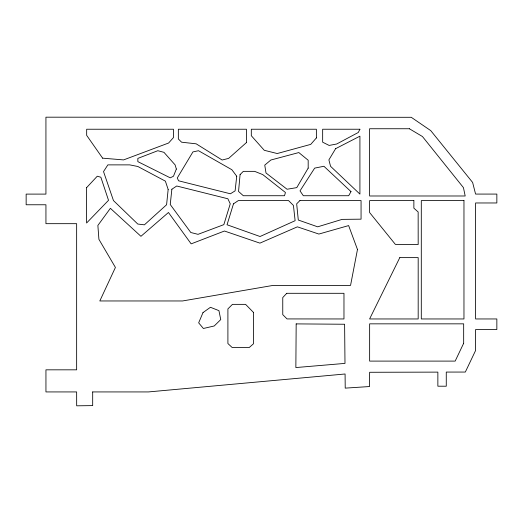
<?xml version="1.0" encoding="UTF-8"?>
<svg xmlns="http://www.w3.org/2000/svg" width="523" height="523" viewBox="0 0 523 523"><rect width="100%" height="100%" fill="white"/><g stroke="black" fill="none" stroke-linecap="round" stroke-linejoin="round"><path stroke-width="0.78" d="M102.619 158.168L123.585 159.907L168.622 143.008L173.479 137.542L173.479 129.233L86.674 129.233L86.668 135.359L102.619 158.168M86.622 187.626L86.589 223.001L108.523 200.316L100.847 177.225L97.271 176.218L86.622 187.626M92.689 391.93L92.682 405.606L76.672 405.815L76.646 391.93L45.946 391.93L45.946 369.826L76.646 369.826L76.646 223.674L45.939 223.674L45.939 204.768L26.15 204.768L26.15 194.105L45.939 194.105L45.932 117.185L411.261 117.302L430.749 130.619L472.622 182.449L475.577 194.079L496.85 194.079L496.85 202.97L475.61 202.97L475.61 318.958L496.85 318.958L496.85 329.529L475.61 329.529L475.61 350.462L465.326 372.056L446.269 372.075L446.269 386.216L437.862 386.196L437.862 372.121L369.637 372.278L369.532 386.543L345.219 388.131L345.082 373.991L148.427 391.93L92.689 391.93M253.518 312.466L253.485 343.774L249.249 347.514L232.16 347.514L227.904 343.526L227.904 308.91L232.447 304.36L245.588 304.36L253.518 312.466M296.175 323.894L295.855 367.558L344.99 363.393L344.611 324.247L296.175 323.894M240.077 174.597L238.547 191.444L243.313 195.726L284.532 195.726L285.434 192.484L262.755 174.597L254.655 171.354L243.313 171.354L240.077 174.597M168.158 189.444L166.589 204.748L144.407 224.831L137.778 224.047L113.471 200.584L103.528 171.59L107.862 164.876L129.743 164.876L137.843 166.497L165.379 181.141L168.158 189.444M171.864 189.241L170.243 204.519L190.817 232.519L198.027 234.337L223.844 224.642L230.251 203.826L227.871 198.773L176.722 186.005L171.864 189.241M236.729 176.218L235.108 190.862L230.401 193.785L178.546 180.788L177.29 177.951L192.922 151.918L198.518 150.716L231.872 169.733L236.729 176.218M357.471 249.484L350.554 285.401L272.123 285.571L182.566 300.96L99.815 300.96L115.413 267.443L98.912 239.331L97.873 225.433L110.386 208.317L140.942 236.311L168.458 212.488L191.156 243.862L224.452 231.022L259.918 243.136L297.371 226.838L318.867 234.056L348.632 225.583L357.471 249.484M233.487 203.826L227.047 224.772L260.049 236.507L295.122 220.699L293.429 205.441L288.572 200.584L238.351 200.584L233.487 203.826M176.349 169.053L173.479 176.218L170.243 177.833L137.843 161.633L137.843 158.397L157.822 150.709L163.947 152.33L175.1 164.876L176.349 169.053M203.009 312.591L198.662 322.835L203.382 328.483L214.24 325.973L220.752 319.579L218.934 310.636L210.442 307.289L203.009 312.591M463.666 343.278L455.167 361.099L369.637 361.099L369.637 323.842L463.666 323.842L463.666 343.278M399.794 257.623L369.604 318.958L418.184 318.958L418.184 257.63L399.794 257.623M359.916 129.233L358.301 132.476L336.688 144.002L329.137 145.433L322.658 142.197L322.658 129.233L359.916 129.233M350.998 191.614L348.684 195.726L303.32 195.726L300.019 190.862L314.663 168.118L323.914 166.268L350.998 191.614M308.184 168.118L296.776 187.626L287.055 189.241L265.998 172.976L264.756 165.118L270.855 160.018L298.823 152.559L308.184 160.234L308.184 168.118M335.616 148.676L328.889 159.888L330.556 166.301L359.916 194.105L359.916 136.176L335.616 148.676M316.376 137.941L310.734 144.381L277.229 153.533L264.272 150.297L251.308 135.719L251.308 129.233L316.376 129.233L316.376 137.941M286.754 293.305L282.76 297.561L282.76 314.65L287.035 318.925L343.971 318.958L343.971 293.305L286.754 293.305M299.908 200.584L296.672 203.826L298.293 220.026L317.67 226.825L342.088 219.379L361.06 219.17L361.06 200.584L299.908 200.584M246.451 142.557L228.629 158.397L222.151 160.018L196.164 143.818L181.579 142.197L178.343 138.955L178.343 129.233L246.451 129.233L246.451 142.557M409.352 128.743L369.604 128.743L369.604 195.988L465.189 195.988L463.443 187.639L422.453 136.529L409.352 128.743M413.87 200.603L369.604 200.603L369.604 212.534L395.368 244.385L418.184 244.503L418.152 211.965L413.87 208.174L413.87 200.603M463.966 200.603L421.296 200.603L421.296 318.958L463.966 318.958L463.966 200.603"/></g></svg>
